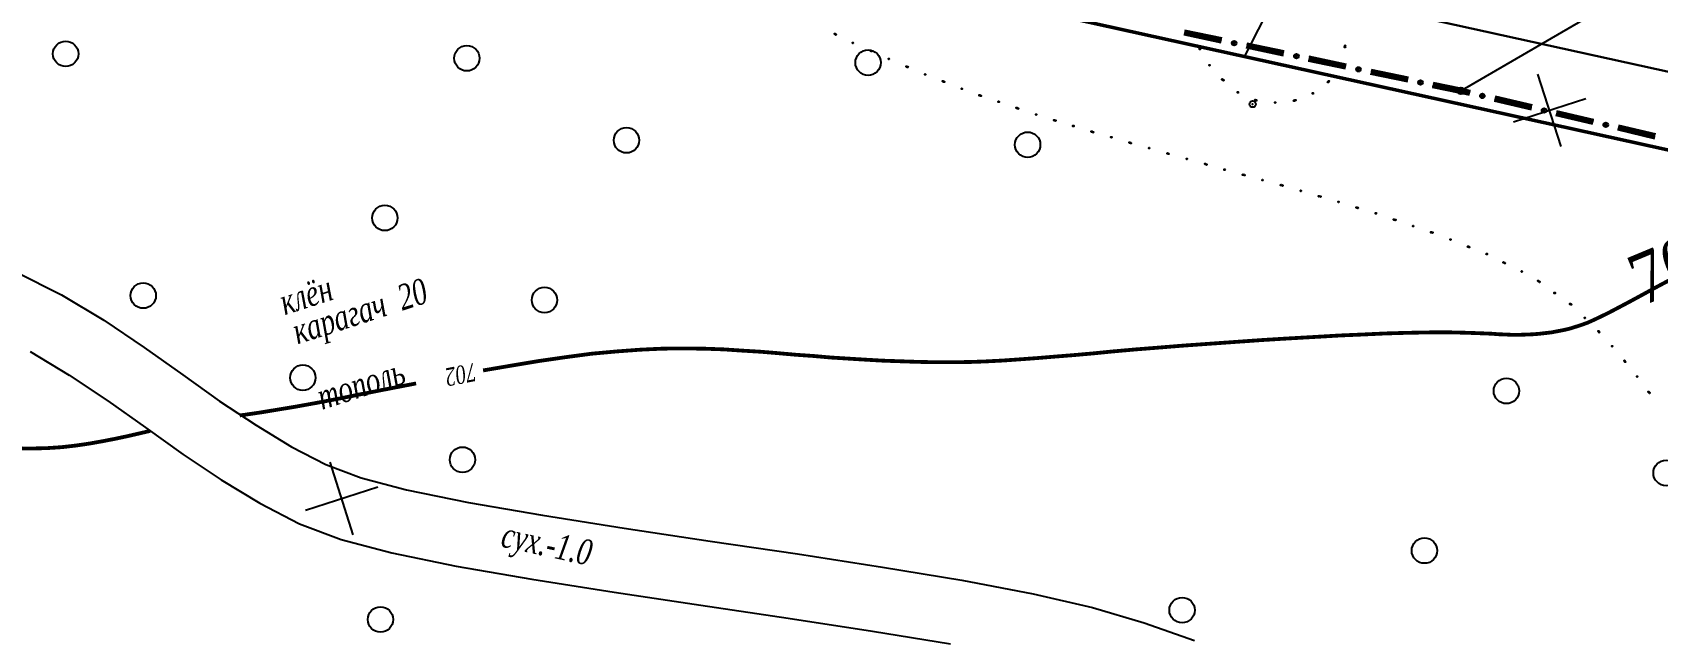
# Model space of a CAD drawing. Header units: millimetres. Extents: x 1353783 to 6492029790, y -7276956 to -512500.
# Drawn here: x 9952436 to 9965244, y -2858353 to -2853589 of the extents above; entities that cross this region are included whole.
import ezdxf

# ---------------------------------------------------------------- set-up
doc = ezdxf.new("R2010")
doc.units = ezdxf.units.MM
doc.linetypes.add('CONTI', pattern=[0])
doc.layers.get('0').update_dxf_attribs({"lineweight": 5})
doc.layers.get('Defpoints').update_dxf_attribs({"color": 255})
for name, color, linetype in [('GOR_BUNKNOWN', 212, 'CONTI'), ('NAD_MГИДРОГР', 94, 'CONTI'), ('NAD_MРАСТЕНИ', 94, 'CONTI'), ('PI_DTUNKNOWN', 250, 'CONTI'), ('PI_DTГРАНИЦЫ', 10, 'CONTI'), ('SETKR', 7, 'CONTI'), ('SIT_LГИДРОГР', 84, 'CONTI'), ('SIT_LГРАНИЦЫ', 10, 'CONTI'), ('SIT_LРЕЛЬЕФ', 7, 'CONTI'), ('ZAPSKРАСТЕНИ', 94, 'CONTI'), ('ГРАНИЦЫ', 7, 'CONTI'), ('РЕЛЬЕФ', 7, 'CONTI')]:
    doc.layers.add(name, color=color, linetype=linetype)
doc.layers.add('ГР.УЧ', color=12, linetype='ограждение1', lineweight=40)
doc.layers.add('РАЗМЕР', color=162, linetype='Continuous', lineweight=20)
doc.styles.add('SHRFT', font='', dxfattribs={"width": 0.75})
doc.styles.add('tandem1', font='', dxfattribs={"width": 0.9})
doc.styles.get('SHRFT').set_extended_font_data('Times New Roman Cyr', italic=True)
doc.styles.get('tandem1').set_extended_font_data('Times New Roman')
doc.linetypes.add('ограждение1', pattern='A,6.35,-2.54,[133,ltypeshp.shx,S=2.54,R=0,X=-2.54,Y=0],-2.54,25.4', length=36.83)

# ---------------------------------------------------------------- blocks, each defined once
blk = doc.blocks.new('BL_333')
at = {"color": 0}
for p, q in [((0, -3), (0, 3)), ((-3, 0), (3, 0))]:
    blk.add_line(p, q, dxfattribs=at)
blk = doc.blocks.new('BL_2004')
at = {"color": 0}
blk.add_circle((0, 0), 1, dxfattribs=at)
blk = doc.blocks.new('оо')
at = {"layer": 'GOR_BUNKNOWN', "color": 9, "true_color": 0xc7c8ca, "const_width": 0.15}
for points in [[(222662.023, -3431803.888), (222661.593, -3431803.852), (222661.113, -3431803.812), (222660.623, -3431803.762), (222660.123, -3431803.702), (222659.603, -3431803.632), (222659.063, -3431803.542), (222658.513, -3431803.432), (222657.953, -3431803.292), (222657.373, -3431803.122), (222656.773, -3431802.922)], [(222668.603, -3431804.842), (222667.773, -3431804.732), (222667.033, -3431804.622), (222666.363, -3431804.522), (222665.763, -3431804.422), (222665.569, -3431804.386)], [(222672.573, -3431805.312), (222671.493, -3431805.182), (222670.463, -3431805.062), (222669.493, -3431804.952), (222668.603, -3431804.842)], [(222679.513, -3431806.312), (222678.513, -3431806.132), (222677.453, -3431805.952), (222676.363, -3431805.792), (222675.243, -3431805.632)], [(222720.913, -3431816.532), (222720.193, -3431816.662), (222719.573, -3431816.782), (222719.033, -3431816.882), (222718.583, -3431816.962), (222718.183, -3431817.032), (222717.843, -3431817.082), (222717.543, -3431817.122), (222717.273, -3431817.152), (222717.023, -3431817.162), (222716.783, -3431817.162), (222716.543, -3431817.162), (222716.293, -3431817.142), (222716.043, -3431817.112), (222715.793, -3431817.082), (222715.543, -3431817.032), (222715.293, -3431816.982), (222715.043, -3431816.922), (222714.793, -3431816.852), (222714.543, -3431816.782), (222714.293, -3431816.702), (222714.053, -3431816.612), (222713.803, -3431816.522), (222713.533, -3431816.412), (222713.233, -3431816.302), (222712.903, -3431816.182), (222712.513, -3431816.042), (222712.083, -3431815.892), (222711.573, -3431815.722), (222710.983, -3431815.542), (222710.313, -3431815.342), (222709.553, -3431815.122), (222708.703, -3431814.892), (222707.793, -3431814.642), (222706.823, -3431814.392), (222705.823, -3431814.132), (222704.803, -3431813.872), (222703.783, -3431813.622), (222702.763, -3431813.372), (222701.783, -3431813.132), (222700.843, -3431812.912), (222699.953, -3431812.702), (222699.113, -3431812.512), (222698.323, -3431812.342), (222697.573, -3431812.172), (222696.853, -3431812.002), (222696.163, -3431811.842), (222695.503, -3431811.682), (222694.853, -3431811.522), (222694.213, -3431811.352), (222693.573, -3431811.172), (222692.933, -3431810.972), (222692.303, -3431810.772), (222691.663, -3431810.552), (222691.023, -3431810.322), (222690.383, -3431810.092), (222689.733, -3431809.842), (222689.093, -3431809.592), (222688.453, -3431809.342), (222687.813, -3431809.072), (222687.163, -3431808.812), (222686.523, -3431808.542), (222685.873, -3431808.272), (222685.203, -3431808.012), (222684.523, -3431807.742), (222683.803, -3431807.482), (222683.053, -3431807.232), (222682.253, -3431806.982), (222681.403, -3431806.752), (222680.493, -3431806.532), (222679.513, -3431806.312)]]:
    blk.add_lwpolyline(points, dxfattribs=at)
at = {"layer": 'PI_DTUNKNOWN', "color": 9, "true_color": 0xc7c8ca}
blk.add_circle((222707.323, -3431804.922), 0.125, dxfattribs=at)
blk.add_point((222707.323, -3431804.922), dxfattribs=at)
at = {"layer": 'PI_DTГРАНИЦЫ', "color": 9, "true_color": 0xc7c8ca}
blk.add_circle((222715.293, -3431806.932), 0.125, dxfattribs=at)
blk.add_point((222715.293, -3431806.932), dxfattribs=at)
at = {"layer": 'SIT_LГИДРОГР', "color": 9, "true_color": 0xc7c8ca}
for p, q in [((222658.903, -3431796.302), (222660.333, -3431797.722)), ((222660.333, -3431797.722), (222661.623, -3431799.182)), ((222661.623, -3431799.182), (222662.803, -3431800.682)), ((222658.473, -3431799.462), (222659.653, -3431800.822)), ((222659.653, -3431800.822), (222660.793, -3431802.242)), ((222662.803, -3431800.682), (222663.923, -3431802.182)), ((222660.793, -3431802.242), (222661.883, -3431803.702)), ((222663.923, -3431802.182), (222664.983, -3431803.602)), ((222661.883, -3431803.702), (222662.973, -3431805.162)), ((222664.983, -3431803.602), (222666.063, -3431804.952)), ((222666.063, -3431804.952), (222667.133, -3431806.182)), ((222662.973, -3431805.162), (222664.093, -3431806.582)), ((222667.133, -3431806.182), (222668.213, -3431807.262)), ((222664.093, -3431806.582), (222665.263, -3431807.922)), ((222668.213, -3431807.262), (222669.373, -3431808.192)), ((222665.263, -3431807.922), (222666.513, -3431809.172)), ((222669.373, -3431808.192), (222670.933, -3431809.182)), ((222666.513, -3431809.172), (222667.883, -3431810.262)), ((222670.933, -3431809.182), (222673.103, -3431810.402)), ((222667.883, -3431810.262), (222669.623, -3431811.372)), ((222673.103, -3431810.402), (222675.723, -3431811.772)), ((222669.623, -3431811.372), (222671.883, -3431812.642)), ((222675.723, -3431811.772), (222678.633, -3431813.242)), ((222671.883, -3431812.642), (222674.553, -3431814.042)), ((222678.633, -3431813.242), (222681.713, -3431814.772)), ((222674.553, -3431814.042), (222677.493, -3431815.522)), ((222681.713, -3431814.772), (222684.833, -3431816.302)), ((222677.493, -3431815.522), (222680.583, -3431817.062)), ((222684.833, -3431816.302), (222687.863, -3431817.822)), ((222680.583, -3431817.062), (222683.703, -3431818.592)), ((222687.863, -3431817.822), (222690.683, -3431819.262)), ((222683.703, -3431818.592), (222686.713, -3431820.102)), ((222690.683, -3431819.262), (222693.193, -3431820.632)), ((222686.713, -3431820.102), (222689.493, -3431821.522)), ((222693.193, -3431820.632), (222695.253, -3431821.862)), ((222695.253, -3431821.862), (222697.013, -3431823.062)), ((222697.013, -3431823.062), (222698.683, -3431824.332))]:
    blk.add_line(p, q, dxfattribs=at)
at = {"layer": 'SIT_LГРАНИЦЫ', "color": 9, "true_color": 0xc7c8ca}
for p, q in [((222706.883, -3431802.242), (222705.583, -3431801.502)), ((222706.913, -3431802.202), (222705.603, -3431801.462)), ((222706.933, -3431802.162), (222705.633, -3431801.422)), ((222706.953, -3431802.122), (222705.653, -3431801.382)), ((222706.973, -3431802.082), (222705.673, -3431801.342)), ((222709.063, -3431803.482), (222707.753, -3431802.732)), ((222709.083, -3431803.442), (222707.783, -3431802.702)), ((222709.103, -3431803.402), (222707.803, -3431802.662)), ((222709.123, -3431803.362), (222707.823, -3431802.622)), ((222709.143, -3431803.322), (222707.843, -3431802.582)), ((222711.233, -3431804.722), (222709.933, -3431803.982)), ((222711.263, -3431804.682), (222709.953, -3431803.942)), ((222711.283, -3431804.642), (222709.983, -3431803.902)), ((222711.303, -3431804.602), (222710.003, -3431803.862)), ((222711.323, -3431804.562), (222710.023, -3431803.822)), ((222713.493, -3431805.802), (222712.193, -3431805.062)), ((222713.413, -3431805.962), (222712.103, -3431805.212)), ((222713.433, -3431805.922), (222712.133, -3431805.182)), ((222713.453, -3431805.882), (222712.153, -3431805.142)), ((222713.473, -3431805.842), (222712.173, -3431805.102)), ((222715.313, -3431806.892), (222714.343, -3431806.342)), ((222715.333, -3431806.852), (222714.363, -3431806.302)), ((222715.243, -3431807.012), (222714.273, -3431806.462)), ((222715.273, -3431806.972), (222714.293, -3431806.422)), ((222715.293, -3431806.932), (222714.323, -3431806.382)), ((222715.593, -3431807.162), (222715.273, -3431806.972)), ((222715.623, -3431807.132), (222715.293, -3431806.932)), ((222715.643, -3431807.092), (222715.313, -3431806.892)), ((222715.663, -3431807.052), (222715.333, -3431806.862)), ((222715.573, -3431807.202), (222715.253, -3431807.012)), ((222717.783, -3431808.372), (222716.503, -3431807.602)), ((222717.813, -3431808.332), (222716.523, -3431807.562)), ((222717.713, -3431808.492), (222716.433, -3431807.722)), ((222717.743, -3431808.452), (222716.453, -3431807.682)), ((222717.763, -3431808.412), (222716.473, -3431807.642)), ((222719.923, -3431809.662), (222718.633, -3431808.892)), ((222719.943, -3431809.622), (222718.653, -3431808.852)), ((222719.853, -3431809.772), (222718.563, -3431809.002)), ((222719.873, -3431809.732), (222718.593, -3431808.962)), ((222719.903, -3431809.702), (222718.613, -3431808.922)), ((222722.063, -3431810.942), (222720.783, -3431810.172)), ((222722.093, -3431810.902), (222720.803, -3431810.132)), ((222721.993, -3431811.062), (222720.713, -3431810.292)), ((222722.023, -3431811.022), (222720.733, -3431810.252)), ((222722.043, -3431810.982), (222720.753, -3431810.212))]:
    blk.add_line(p, q, dxfattribs=at)
for centre, radius in [((222707.363, -3431802.412), 0.09), ((222707.363, -3431802.412), 0.04), ((222709.543, -3431803.652), 0.09), ((222709.543, -3431803.652), 0.04), ((222711.713, -3431804.892), 0.09), ((222711.713, -3431804.892), 0.04), ((222713.883, -3431806.132), 0.09), ((222713.883, -3431806.132), 0.04), ((222716.043, -3431807.382), 0.09), ((222716.043, -3431807.382), 0.04), ((222718.183, -3431808.672), 0.09), ((222718.183, -3431808.672), 0.04), ((222720.323, -3431809.952), 0.09), ((222720.323, -3431809.952), 0.04)]:
    blk.add_circle(centre, radius, dxfattribs=at)
at = {"layer": 'SIT_LРЕЛЬЕФ', "color": 9, "true_color": 0xc7c8ca}
blk.add_line((222707.613, -3431803.032), (222708.853, -3431801.792), dxfattribs=at)
for centre in [(222692.493, -3431797.252), (222692.523, -3431797.292), (222693.063, -3431797.812), (222693.633, -3431798.312), (222693.663, -3431798.342), (222694.223, -3431798.842), (222694.783, -3431799.342), (222694.823, -3431799.372), (222695.393, -3431799.862), (222695.973, -3431800.332), (222696.013, -3431800.362), (222696.593, -3431800.842), (222697.183, -3431801.302), (222697.223, -3431801.332), (222697.823, -3431801.772), (222698.423, -3431802.222), (222698.473, -3431802.262), (222706.003, -3431802.222), (222706.013, -3431802.172), (222699.073, -3431802.702), (222699.683, -3431803.132), (222699.723, -3431803.162), (222706.173, -3431802.942), (222700.333, -3431803.582), (222706.483, -3431803.632), (222706.513, -3431803.672), (222700.953, -3431804.012), (222701.003, -3431804.052), (222706.913, -3431804.302), (222711.473, -3431803.892), (222711.503, -3431803.852), (222701.623, -3431804.462), (222702.243, -3431804.882), (222702.283, -3431804.912), (222707.463, -3431804.802), (222707.503, -3431804.822), (222710.423, -3431805.002), (222710.463, -3431804.982), (222711.053, -3431804.522), (222702.913, -3431805.322), (222708.183, -3431805.132), (222708.923, -3431805.292), (222708.973, -3431805.292), (222709.713, -3431805.242), (222703.533, -3431805.742), (222703.573, -3431805.772), (222704.193, -3431806.182), (222704.823, -3431806.592), (222704.863, -3431806.632), (222705.483, -3431807.042), (222706.113, -3431807.452), (222706.163, -3431807.482), (222706.783, -3431807.892), (222707.413, -3431808.302), (222707.463, -3431808.332), (222708.083, -3431808.752), (222708.703, -3431809.172), (222708.753, -3431809.202), (222709.363, -3431809.622), (222709.983, -3431810.052), (222710.023, -3431810.082), (222710.633, -3431810.502), (222711.233, -3431810.952), (222711.283, -3431810.982), (222711.883, -3431811.432), (222712.483, -3431811.882), (222712.523, -3431811.902), (222713.113, -3431812.382), (222713.693, -3431812.862), (222713.723, -3431812.892), (222714.303, -3431813.362), (222714.833, -3431813.882), (222714.873, -3431813.922), (222715.413, -3431814.442), (222715.913, -3431814.992), (222715.943, -3431815.042), (222716.383, -3431815.642), (222716.833, -3431816.242), (222716.863, -3431816.272), (222717.213, -3431816.942), (222717.563, -3431817.602), (222717.583, -3431817.652), (222717.903, -3431818.332), (222718.183, -3431819.022), (222718.203, -3431819.072), (222718.473, -3431819.772), (222718.713, -3431820.482), (222718.733, -3431820.532)]:
    blk.add_circle(centre, 0.02, dxfattribs=at)
at = {"layer": 'ГРАНИЦЫ', "color": 9, "linetype": 'CONTI', "true_color": 0xc7c8ca}
blk.add_line((222715.293, -3431806.932), (222724.043, -3431805.012), dxfattribs=at)
blk.add_circle((222715.293, -3431806.932), 0.125, dxfattribs=at)
at = {"layer": 'SETKR', "color": 9, "true_color": 0xc7c8ca, "xscale": 0.5000000000000001, "yscale": 0.5000000000000001, "zscale": 0.5000000000000001}
for p in [(222668.393, -3431808.732), (222718.393, -3431808.732)]:
    blk.add_blockref('BL_333', p, dxfattribs=at)
at = {"layer": 'ZAPSKРАСТЕНИ', "color": 9, "true_color": 0xc7c8ca, "xscale": 0.5000000000000001, "yscale": 0.5000000000000001, "zscale": 0.5000000000000001}
for p in [(222663.393, -3431788.732), (222678.393, -3431793.732), (222663.393, -3431798.732), (222673.393, -3431798.732), (222683.393, -3431798.732), (222693.393, -3431798.732), (222668.393, -3431803.732), (222678.393, -3431803.732), (222698.393, -3431803.732), (222673.393, -3431808.732), (222668.393, -3431813.732), (222713.393, -3431818.732), (222698.584, -3431823.042), (222708.393, -3431823.732), (222718.393, -3431823.732)]:
    blk.add_blockref('BL_2004', p, dxfattribs=at)
at = {"layer": 'GOR_BUNKNOWN', "color": 9, "true_color": 0xc7c8ca, "style": 'SHRFT', "width": 0.75}
blk.add_text('702', height=0.7125, rotation=173.00402, dxfattribs=at).set_placement((222675.003, -3431805.242))
at = {"layer": 'NAD_MГИДРОГР', "color": 9, "true_color": 0xc7c8ca, "style": 'SHRFT', "width": 0.75}
blk.add_text('сух.-1.0', height=1, rotation=330, dxfattribs=at).set_placement((222673.753, -3431812.432))
at = {"layer": 'NAD_MРАСТЕНИ', "color": 9, "true_color": 0xc7c8ca, "style": 'SHRFT', "width": 0.75}
for s, p in [('клён', (222668.463, -3431801.172)), ('карагач  20', (222668.593, -3431802.422)), ('тополь', (222668.723, -3431805.172))]:
    blk.add_text(s, height=1, dxfattribs=at).set_placement(p)

msp = doc.modelspace()

# ---------------------------------------------------------------- linework, layer by layer
at = {"layer": 'Defpoints', "lineweight": 0, "ltscale": 100}
msp.add_line((9958662, -2852430, 0), (9972291, -2855435), dxfattribs=at)
at = {"layer": 'ГР.УЧ', "lineweight": 50, "ltscale": 50}
msp.add_lwpolyline([(9989975, -2788087), (9981000, -2784253), (9971210, -2783595), (9961622, -2784091), (9956026, -2789102), (9952562, -2798134), (9952562, -2851699), (9972185, -2856026), (9982830, -2857775), (9996494, -2858056)], dxfattribs=at)
at = {"layer": 'РАЗМЕР', "lineweight": 30, "ltscale": 100, "elevation": -7}
msp.add_lwpolyline([(9958662, -2852430), (9972418, -2855456), (9982998, -2857178), (9996557, -2857458)], dxfattribs=at)

# ---------------------------------------------------------------- block references
at = {"layer": 'РЕЛЬЕФ', "color": 240, "lineweight": 30, "true_color": 0xed1f24, "xscale": 200.0000000000001, "yscale": 200.0000000000001, "zscale": 200.0000000000001, "rotation": 17.80578495452471}
msp.add_blockref('оо', (-242329121, 637008728), dxfattribs=at)

# ---------------------------------------------------------------- texts
at = {"layer": 'Defpoints', "color": 252, "true_color": 0x939598, "insert": (9965735, -2855280, 1), "char_height": 396, "width": 748, "attachment_point": 5, "rotation": 22.6533, "style": 'tandem1'}
msp.add_mtext('702.00', dxfattribs=at)

doc.saveas('drawing.dxf')
